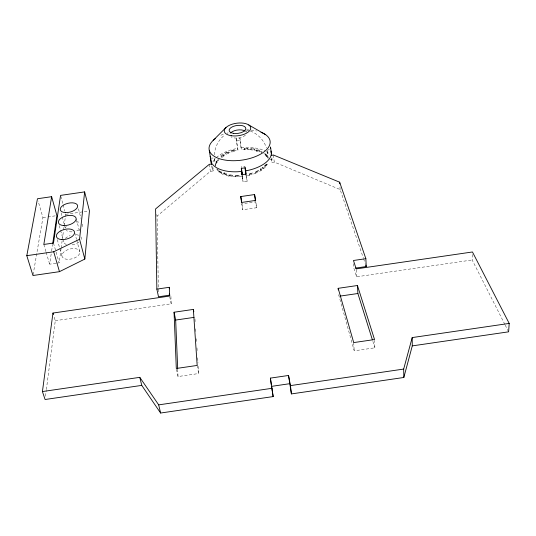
<?xml version="1.0" encoding="UTF-8"?>
<svg xmlns="http://www.w3.org/2000/svg" width="536" height="536" viewBox="0 0 536 536"><rect width="100%" height="100%" fill="white"/><g stroke="black" fill="none" stroke-linecap="round" stroke-linejoin="round"><path stroke-width="0.4" stroke-dasharray="2.68 2.01" d="M271.96 157.785L271.799 162.421L274.244 162.066L340.125 189.543L363.294 257.91M504.858 324.414L472.162 259.973L472.37 254.372M214.434 154.824C214.742 146.985 218.768 139.474 224.993 134.73M215.566 165.731L215.633 162.87L216.303 161.088L216.913 161.075L217.08 162.16L216.41 163.942L215.794 163.949M45.506 396.191L46.264 390.382M46.371 389.551L55.282 320.695L53.654 315.342M56.783 263.143L59.161 262.801L61.05 248.831M61.158 248.014L62.156 240.617M62.27 239.793L63.489 230.761M63.603 229.937L64.045 226.654M64.159 225.83L65.707 214.326L65.064 211.961M55.992 263.263L49.647 264.181L51.496 251.833M51.617 251.009L52.602 244.423M33.111 274.7L42.94 217.636L38.15 201.107M242.212 176.183L242.647 178.542L242.553 176.525L239.023 176.793L238.982 175.346L235.498 175.379L235.539 176.82L232.182 176.599L232.296 175.172L229.113 174.709L228.999 176.143L226.051 175.453L225.891 174.354L223.237 173.443L223.398 174.542L224.256 173.932L226.916 174.837L226.755 173.738L224.095 172.833L223.237 173.443M247.92 149.678L247.887 148.291L244.456 148.653L244.59 149.725L247.92 149.678L247.887 148.291M239.023 176.793L238.982 175.346M235.539 176.82L235.498 175.379M244.59 149.725L244.557 148.338M216.41 163.942L216.243 162.864L216.913 161.075M264.817 166.904L264.69 165.805L266.097 164.029L266.68 164.11L265.273 165.885L265.4 166.984L264.817 166.904L266.225 165.128L266.807 165.209L267.779 163.4L267.149 163.406M217.08 162.16L216.464 162.167L217.562 160.398L217.402 159.319M254.091 150.248L254.211 148.867L250.868 148.774L251.002 149.852L254.091 150.248L254.211 148.867M232.182 176.599L232.296 175.172M228.999 176.143L229.113 174.709M251.002 149.852L251.123 148.472M217.562 160.398L218.119 160.478L219.124 159.333M263.585 168.693L263.451 167.594L262.426 167.259L260.215 168.874L260.349 169.972L262.553 168.358L263.585 168.693L265.4 166.984M158.422 291.805L157.061 216.129L210.373 171.332L213.408 170.89L212.444 164.679M260.215 168.874L261.24 169.209L263.451 167.594M226.051 175.453L226.916 174.837M259.866 151.387L259.739 150.308L257.099 149.484L256.288 150.053L256.422 151.132L259.062 151.963L259.866 151.387L262.218 152.412M256.422 151.132L257.226 150.562L257.099 149.484M225.891 174.354L226.755 173.738M256.288 150.053L258.935 150.877L259.739 150.308M221.911 157.363L224.128 155.829L223.974 154.757L223.01 154.442L220.785 155.969L220.946 157.048L221.911 157.363L221.75 156.284L220.785 155.969M221.75 156.284L223.974 154.757M227.003 133.417L228.122 132.727M242.527 178.548L243.083 181.798L247.15 181.208L246.078 176.009L249.528 175.265L249.16 173.865L252.476 172.907L252.845 174.3L255.96 173.141L255.444 171.801L258.305 170.461L258.821 171.801L261.374 170.307L261.24 169.209M223.01 154.442L223.17 155.514L226.045 154.328L228.839 153.075L228.684 151.996L225.542 153.035L225.696 154.113M255.444 171.801L255.819 172.036L258.687 170.696L258.821 171.801M255.578 172.907L258.439 171.567M217.583 170.703L218.179 170.535L218.018 169.443L217.415 169.611L217.583 170.703L219.124 172.143L219.653 171.902L221.603 173.188L221.073 173.43L220.912 172.337L218.963 171.051L219.492 170.81L221.442 172.096L221.603 173.188M220.912 172.337L221.442 172.096M263.732 153.845L264.235 153.611L265.89 154.978L265.307 155.145L265.179 154.06L265.762 153.892L267.015 155.393L267.966 158.107L267.223 151.541M262.091 151.326L261.588 151.561L261.715 152.639M225.542 153.035L228.684 151.996M267.069 150.355L269.414 149.497M228.336 151.782L228.49 152.854L231.706 152.036L234.882 151.139L234.735 150.067L231.344 150.696L231.498 151.768M249.16 173.865L252.704 173.195L252.845 174.3M249.307 174.97L252.617 174.012M265.307 155.145L266.56 156.653L267.142 156.485M216.464 169.135L217.06 168.961M265.179 154.06L266.432 155.561L267.015 155.393M231.344 150.696L234.735 150.067M234.527 149.799L234.674 150.871L237.971 150.174L236.121 138.837L239.974 138.281L241.327 149.685L244.697 149.41M211.693 165.832L212.048 168.137L214.293 167.734M55.282 320.695L171.178 303.812L170.857 294.994M353.639 263.632L353.907 268.342L356.608 276.804L472.162 259.973M176.478 369.284L178.026 376.547L198.749 373.525L198.233 366.075M338.625 294.7L354.195 350.825L374.885 347.804L374.57 340.373M236.738 140.955L240.095 140.466L239.974 138.281M42.94 217.636L47.047 217.04M47.872 216.919L55.268 215.847M65.707 214.326L88.634 211.003M256.603 207.734L255.498 201.831L241.77 203.827L242.734 209.75L256.603 207.734L255.88 202.039M269.869 159.648L272.141 159.4M210.494 158.14L213.743 158.019M244.456 148.653L247.786 148.606M215.633 162.87L216.243 162.864M235.384 175.721L238.868 175.694M235.652 176.478L239.13 176.451M248.027 149.37L251.257 149.544M250.868 148.774L253.957 149.175M264.69 165.805L265.273 165.885M228.839 175.044L232.021 175.5M229.274 175.808L232.457 176.27M254.339 149.946L257.226 150.562M246.875 130L248.677 130.529M223.17 155.514L224.128 155.829M260.349 169.972L261.374 170.307M250.392 131.039C257.95 133.879 264.04 140.271 266.446 147.983M221.073 173.43L223.398 174.542M258.305 170.461L258.687 170.696M228.49 152.854L228.839 153.075M213.408 170.89L212.048 168.137M217.435 169.49L218.179 170.535M505.234 325.158L508.617 331.824M245.354 167.795L244.785 166.307L241.26 166.817L241.28 168.391M363.562 258.694L365.163 263.404M236.121 138.837L237.971 150.174M372.882 341.419L374.885 347.804M43.825 244.456L45.922 251.558M46.156 252.349L49.647 264.181M53.486 243.056L59.161 262.801M57.278 239.579L61.962 256.081M59.275 225.656L60.36 229.542M60.575 230.319L63.824 241.97M61.144 212.939L62.029 216.135M62.25 216.939L64.226 224.135M64.447 224.939L65.332 228.135M60.776 196.183L62.92 204.069M63.134 204.859L64.849 211.171M74.745 232.825L76.44 239.116M76.648 239.9L79.824 251.699A9.199 5.012 -15 0 1 67.322 259.303A9.199 5.012 -15 0 1 65.559 250.788A9.199 5.012 -15 0 1 79.824 251.699M76.353 219.11L79.569 231.25M78.457 208.812L80.969 218.413M169.745 296.844L171.178 303.812M156.733 214.527L157.061 216.129M197.174 365.431L198.749 373.525M267.203 151.078L268.362 159.822M209.275 164.344L210.373 171.332M216.303 161.088L216.464 162.167M214.568 159.192L215.794 167.466M217.958 159.4L218.119 160.478M219.492 170.81L219.653 171.902M218.963 171.051L219.124 172.143M224.095 172.833L224.256 173.932M225.891 153.256L226.045 154.328M231.552 150.964L231.706 152.036M241.95 204.062L242.734 209.75M240.095 140.466L241.327 149.685M242.332 176.197L243.083 181.798M246.319 174.877L247.15 181.208M245.883 174.528L246.078 176.009M249.387 174.16L249.528 175.265M246.118 130.717L246.312 132.231M255.819 172.036L255.96 173.141M258.935 150.877L259.062 151.963M262.426 167.259L262.553 168.358M266.097 164.029L266.225 165.128M266.432 155.561L266.56 156.653M265.762 153.892L265.89 154.978M266.68 164.11L266.807 165.209M271.363 158.515L271.799 162.421M273.474 155.031L274.244 162.066M214.554 157.993L214.789 160.921M194.957 318.92L195.245 323.054M195.647 328.849L195.935 332.983M196.337 338.772L196.565 342.082M196.967 347.877L197.255 352.011M197.657 357.8L198.005 362.765M339.971 187.098L340.125 189.543M353.706 342.584L354.195 350.825M356.219 269.695L356.608 276.804M177.718 369.07L178.026 376.547M245.401 135.126A8.388 4 -7.7 0 1 238.245 137.973A8.388 4 -7.7 0 1 230.922 136.767M230.011 133.806A8.388 4 -7.7 0 1 230.346 133.27M245.689 131.528A8.388 4 -7.7 0 1 246.064 131.983M220.859 135.273A30.787 15.008 -7.7 0 1 224.088 133.859M246.634 129.866A30.787 15.008 -7.7 0 1 248.892 129.94M251.089 130.107A30.787 15.008 -7.7 0 1 256.61 130.992M212.859 162.08A30.391 15.31 -7.7 0 1 215.847 158.107M216.35 157.638A30.391 15.31 -7.7 0 1 237.421 148.418M241.247 147.862A30.391 15.31 -7.7 0 1 265.072 150.951M266.278 151.614A30.391 15.31 -7.7 0 1 270.291 155.005M80.983 236.946A8.985 4.804 -14.6 0 1 81.103 239.458M78.933 242.105A8.985 4.804 -14.6 0 1 70.444 245.039M66.444 244.53A8.985 4.804 -14.6 0 1 63.811 241.12M65.312 238.446A8.985 4.804 -14.6 0 1 70.149 235.606M76.099 234.741A8.985 4.804 -14.6 0 1 78.618 235.217M82.336 224.068A8.79 4.61 -14.3 0 1 81.995 227.344M79.214 229.77A8.79 4.61 -14.3 0 1 76.521 230.996M72.038 231.86A8.79 4.61 -14.3 0 1 66.364 230.366M65.526 228.122A8.79 4.61 -14.3 0 1 66.263 226.4M76.139 221.964A8.79 4.61 -14.3 0 1 80.018 222.42"/><path stroke-width="0.8" d="M355.549 268.107L366.229 266.553L365.86 258.687L353.465 260.489L356.179 268.905L472.457 251.974L509.2 323.422L508.617 331.824L412.278 345.888L403.829 377.478L291.41 393.913L288.536 375.468L270.399 378.115L271.283 384.714M84.835 259.069L89.452 210.883L84.641 191.901L60.561 195.392L53.486 243.056L43.825 244.456L51.637 196.685L37.466 198.742L26.8 255.685L32.971 275.517L59.469 271.665L84.835 259.069L79.556 239.264L84.641 191.901M270.399 378.115L273.166 396.58L160.606 413.028L141.759 385.391L45.078 399.508L42.424 391.555L52.957 313.051L169.584 296.073L169.282 287.303L156.86 289.112L158.515 296.79L170.033 295.115M52.722 243.599L56.91 215.606L51.637 196.685M403.829 377.478L403.675 369.07L412.191 337.58L509.2 323.422M213.16 140.419L225.958 127.548M26.8 255.685L53.714 251.773L79.556 239.264M193.362 309.419L197.174 365.431L176.31 368.48L174.059 312.233L193.362 309.419L193.811 311.771M338.176 288.321L357.452 285.514L374.537 339.549L353.706 342.584L338.176 288.321L338.29 289.916M177.677 368.239L175.667 320.059L194.045 317.379M340.333 296.066L357.887 293.507L372.386 339.824M42.424 391.555L139.782 377.344L158.683 404.868L160.606 413.028M289.507 383.729L271.504 386.362L273.166 396.58M158.683 404.868L272.06 388.298M288.536 375.468L290.438 385.612L403.675 369.07M240.771 196.558L254.573 194.555L255.672 200.41L241.729 202.44L240.771 196.558L241.656 203.017M365.86 258.687L339.663 182.2L273.474 155.031L271.015 155.393L270.714 156.445A30.545 15.196 -7.7 0 1 245.756 170.85L245.515 170.18L246.218 174.086L242.131 174.676L241.575 171.453L237.615 171.755A30.545 15.196 -7.7 0 1 212.986 164.847L212.323 163.902L209.275 164.344L155.601 208.919L156.86 289.112M248.751 124.955L265.353 134.502M365.693 264.978L366.229 266.553M52.957 313.051L53.426 314.578M53.714 251.773L59.469 271.665M139.782 377.344L141.759 385.391M169.282 287.303L169.597 288.837M174.059 312.233L175.667 320.059M211.452 163.849L210.259 156.177L210.494 158.14M209.268 150.268L211.452 164.291M244.992 167.828L245.883 174.528M242.118 174.636L241.28 168.391L245.354 167.795L245.756 170.85M241.575 171.453L242.105 175.393M242.352 175.044L241.461 168.344M254.573 194.555L255.397 201.027M290.438 385.612L291.41 393.913M271.692 155.373L270.519 146.998L270.7 148.606M270.968 151.011L271.236 153.423M339.663 182.2L339.764 183.835M357.452 285.514L357.887 293.507M169.336 294.003L169.369 295.035M412.191 337.58L412.278 345.888M261.012 132.312A30.787 15.008 -7.7 0 1 262.285 153.102A30.787 15.008 -7.7 0 1 220.028 158.904A30.787 15.008 -7.7 0 1 215.351 138.583M230.815 132.747A8.388 4 -7.7 0 1 245.18 131.112M231.224 135.722A13.34 6.311 -7.7 0 0 250.721 127.89A13.34 6.311 -7.7 0 0 230.507 124.801A13.34 6.311 -7.7 0 0 231.224 135.722M233.495 133.364A8.415 3.98 -7.7 0 0 245.83 128.446A8.415 3.98 -7.7 0 0 233.106 126.469A8.415 3.98 -7.7 0 0 233.495 133.364M61.794 239.579A9.34 4.925 -14.7 0 0 74.538 232.041A9.34 4.925 -14.7 0 0 60.079 231.21A9.34 4.925 -14.7 0 0 61.794 239.579M63.697 225.535A9.125 4.71 -14.4 0 0 76.139 218.299A9.125 4.71 -14.4 0 0 62.002 217.549A9.125 4.71 -14.4 0 0 63.697 225.535M65.459 212.578A8.924 4.516 -14 0 0 77.626 205.61A8.924 4.516 -14 0 0 63.777 204.933A8.924 4.516 -14 0 0 65.459 212.578"/></g></svg>
